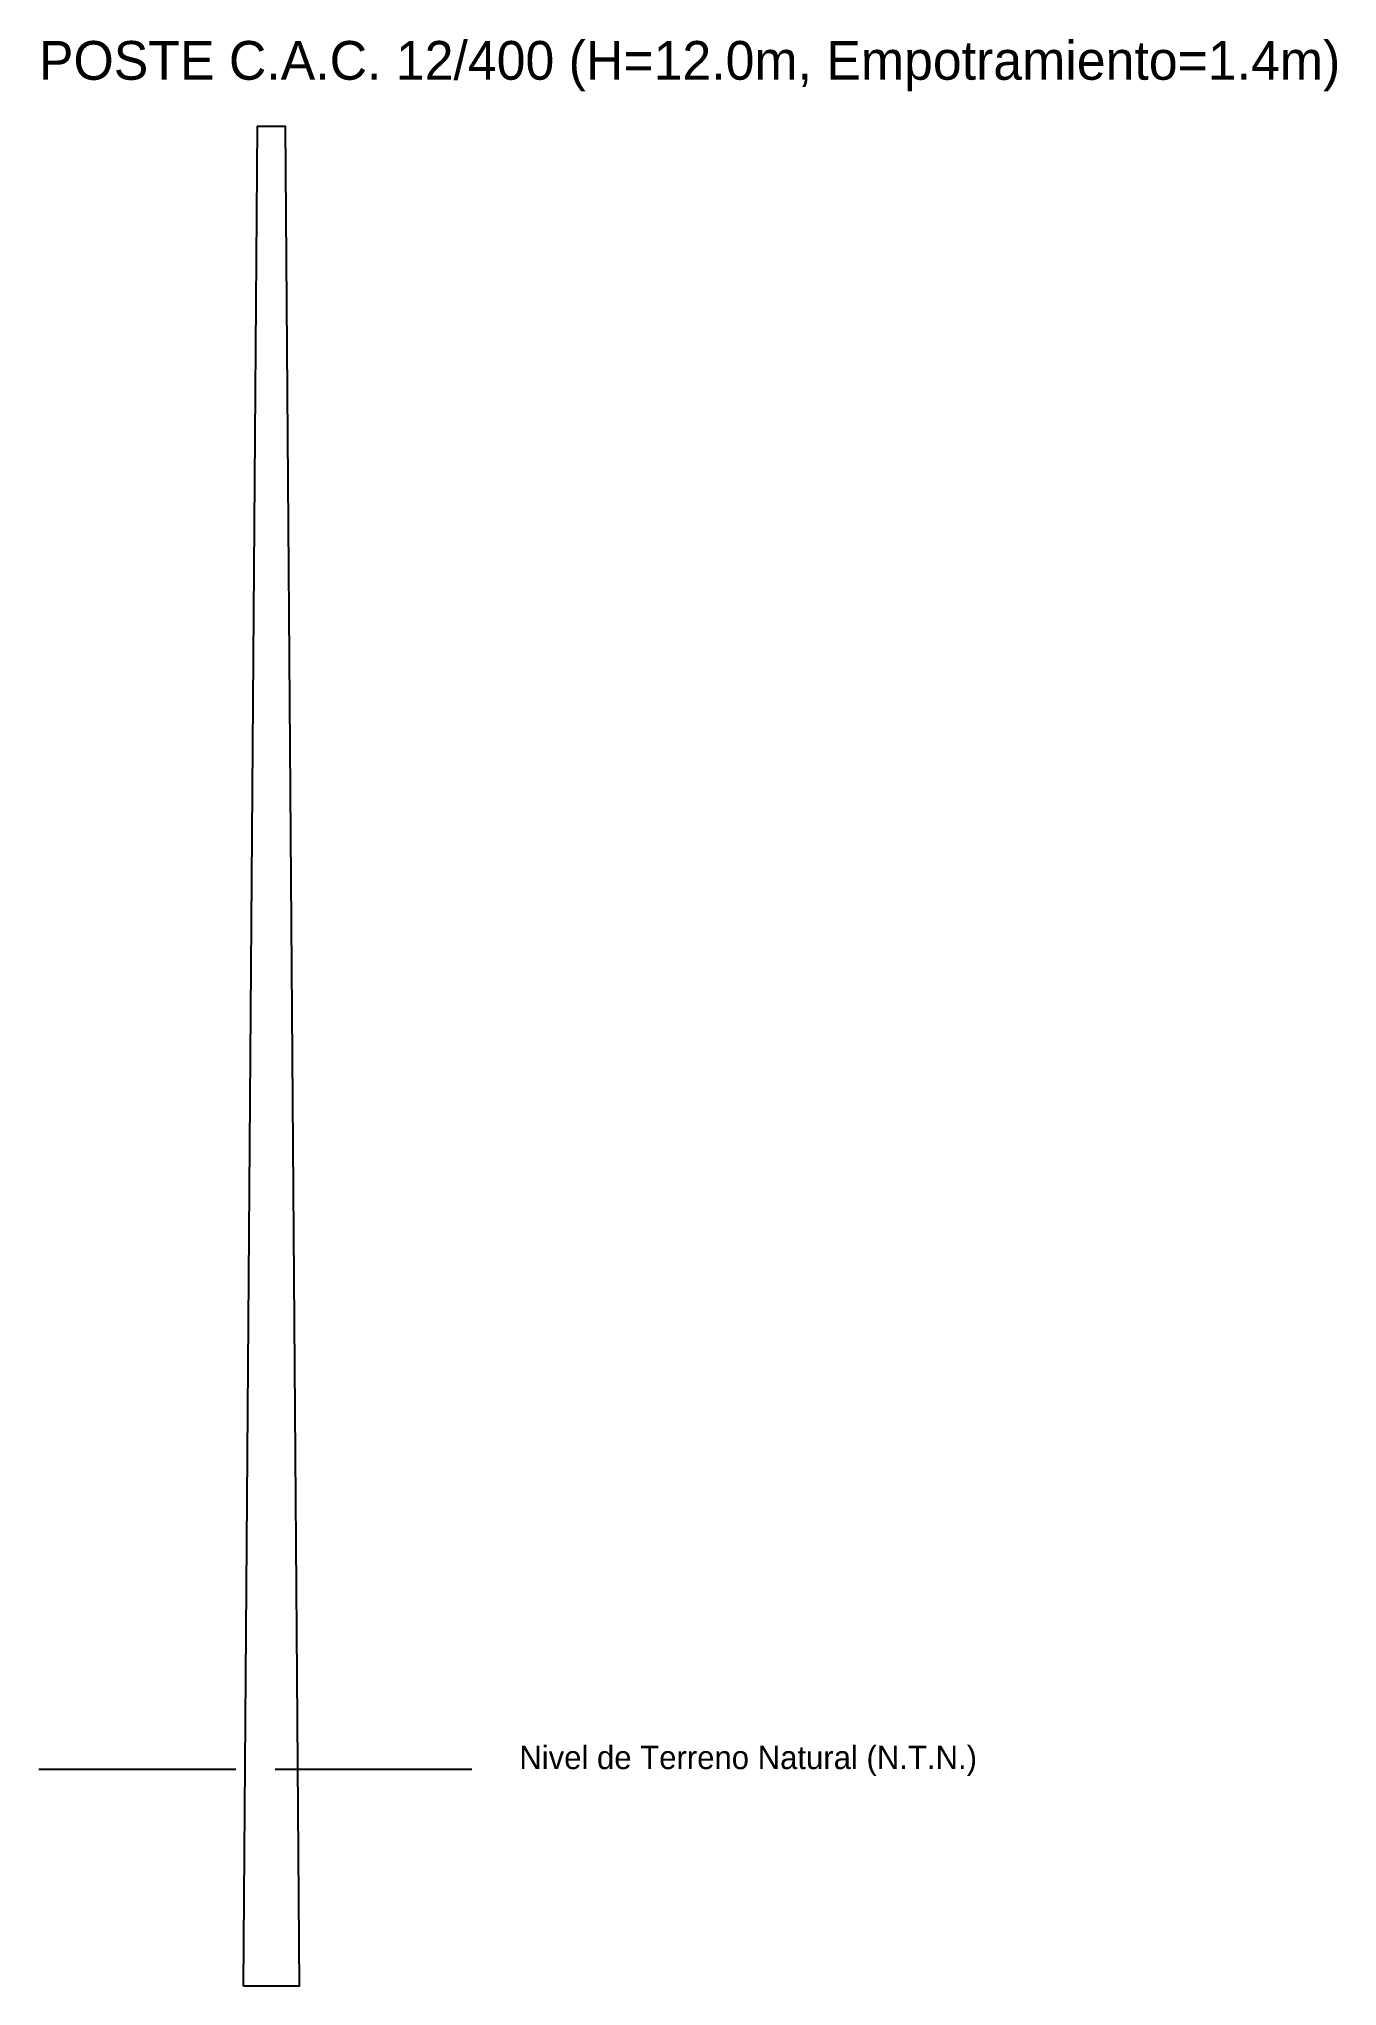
# Model space of a CAD drawing. Header units: metres. Extents: x -1.5 to 6.9, y 0 to 12.6.
import ezdxf

# ---------------------------------------------------------------- set-up
doc = ezdxf.new("R2010")
doc.units = ezdxf.units.M
doc.linetypes.add('DASHED', pattern=[1.524, 1.27, -0.254])
doc.layers.add('COTAS_Y_TEXTOS', color=7, linetype='Continuous')
doc.layers.add('ESTRUCTURA_POSTE', color=4, linetype='Continuous')

msp = doc.modelspace()

# ---------------------------------------------------------------- linework, layer by layer
at = {"layer": 'COTAS_Y_TEXTOS', "linetype": 'DASHED'}
msp.add_line((-1.5, 1.4), (1.5, 1.4), dxfattribs=at)
at = {"layer": 'ESTRUCTURA_POSTE'}
msp.add_lwpolyline([(-0.18, 0), (-0.09, 12), (0.09, 12), (0.18, 0), (-0.18, 0)], close=True, dxfattribs=at)

# ---------------------------------------------------------------- texts
at = {"layer": 'COTAS_Y_TEXTOS'}
for s, height, p in [('POSTE C.A.C. 12/400 (H=12.0m, Empotramiento=1.4m)', 0.25, (-1.5, 12.3)), ('Nivel de Terreno Natural (N.T.N.)', 0.15, (1.6, 1.4))]:
    msp.add_text(s, height=height, dxfattribs=at).set_placement(p)

doc.saveas('drawing.dxf')
